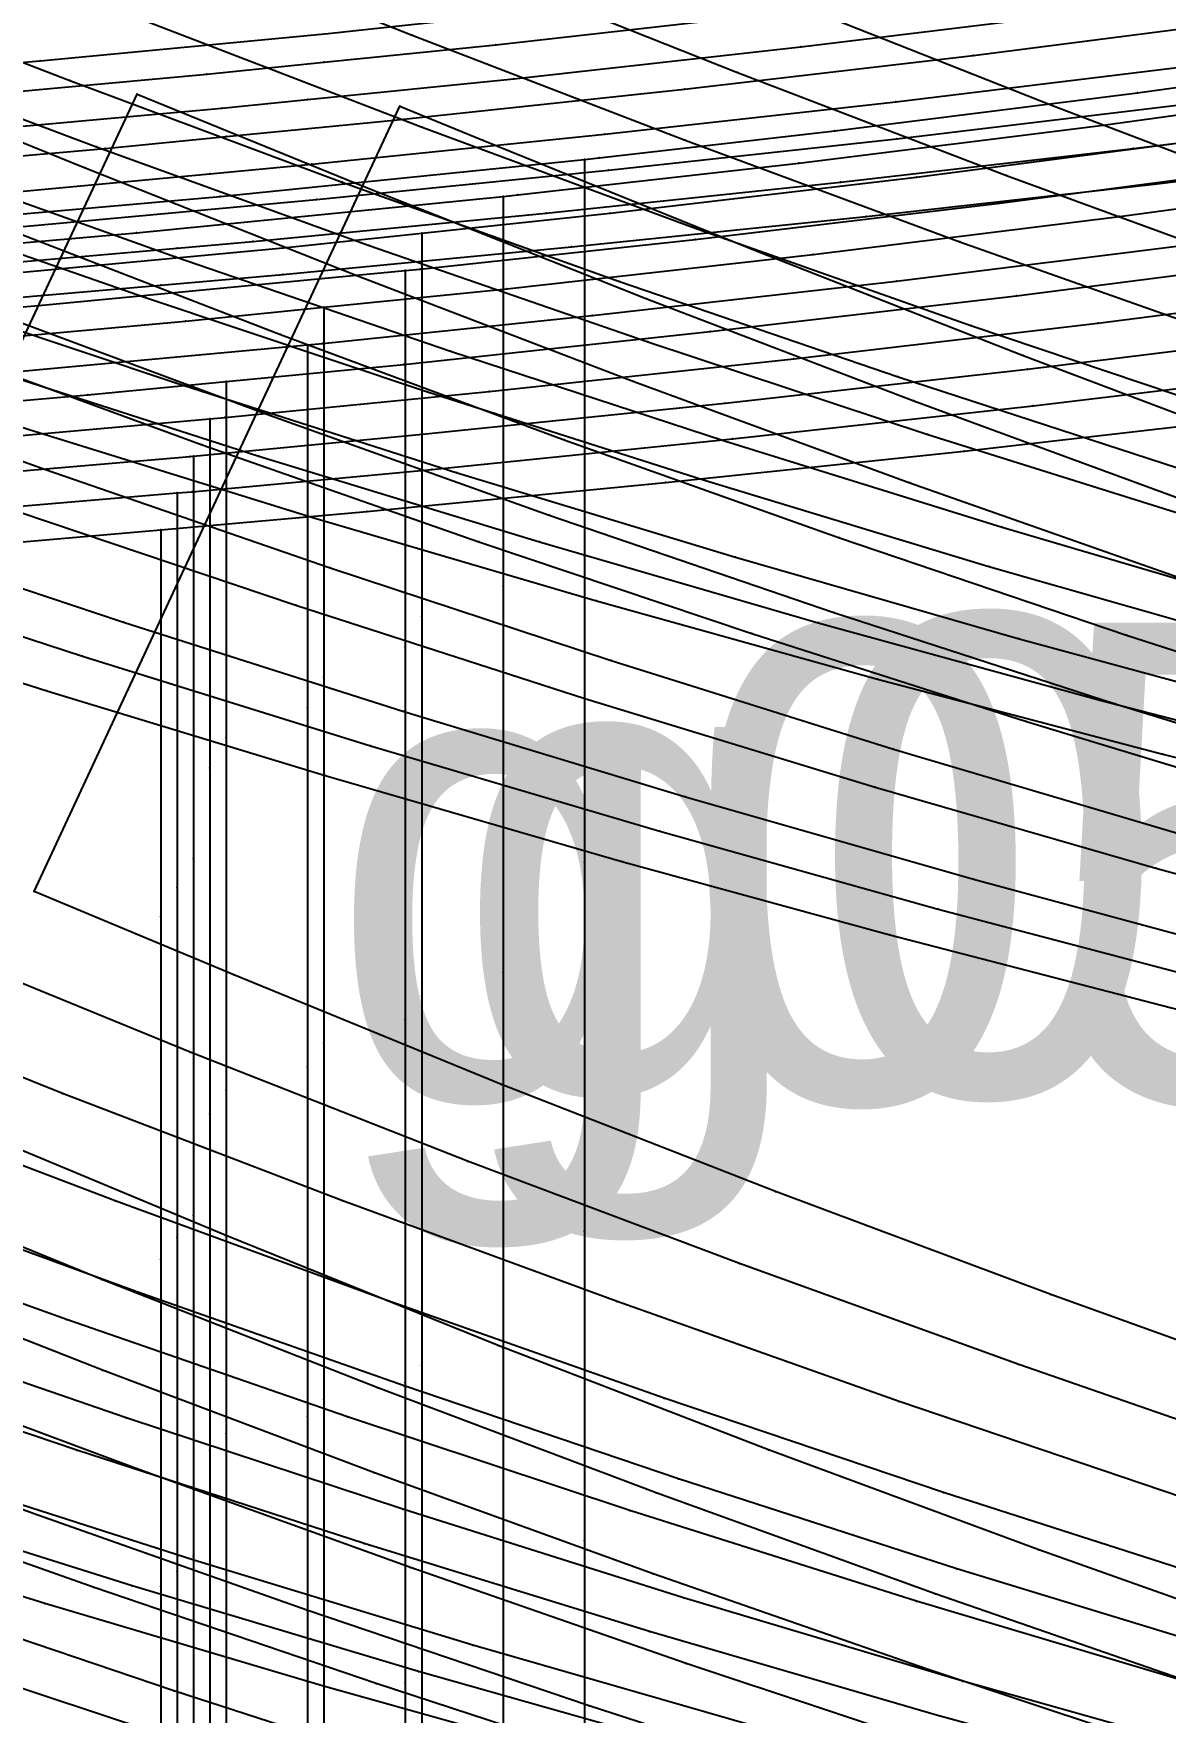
# Model space of a CAD drawing. Extents: x -2408 to 1029, y -526 to 2095.
# Drawn here: x -1223.9 to -1164.9, y 873.6 to 961 of the extents above; entities that cross this region are included whole.
import ezdxf

# ---------------------------------------------------------------- set-up
doc = ezdxf.new("R2010")
doc.units = 0
doc.layers.add('TEXT', color=7, linetype='Continuous')

# ---------------------------------------------------------------- blocks, each defined once
blk = doc.blocks.new(' -30')
at = {"layer": '1'}
for points in [[(-456.380685, 942.648381), (-471.413172, 945.853884), (-486.126893, 949.211862), (-500.740444, 952.800437), (-514.771686, 956.508654), (-528.17532, 960.30917), (-541.314227, 964.2933), (-555.126614, 968.744174), (-569.740519, 973.715217), (-583.957737, 978.779047), (-598.040026, 983.991041), (-612.121741, 989.420042), (-626.341554, 995.162423), (-640.271813, 1000.969188), (-641.211014, 1001.363602), (-641.658173, 1001.552505), (-654.491313, 1006.952368), (-668.314998, 1012.789888), (-682.332241, 1018.726726)], [(-679.579468, 1093.386078), (-667.869601, 1088.545558), (-654.06588, 1082.849141), (-639.93417, 1077.027273), (-625.924078, 1071.266404), (-611.86985, 1065.500565), (-611.588666, 1065.385221), (-597.443729, 1059.626624), (-583.237913, 1054.002719), (-568.963569, 1048.571729), (-554.477005, 1043.307707), (-540.595629, 1038.515472), (-526.819442, 1034.017483), (-512.781143, 1029.702996), (-499.233961, 1025.797675), (-485.569411, 1022.114168), (-471.326372, 1018.533474), (-456.453895, 1015.055786)], [(-755.587754, 514.53757), (-740.004881, 515.575884), (-725.109999, 516.660635), (-710.060669, 517.858357), (-700.953445, 518.651848), (-694.602526, 519.205145), (-679.573415, 520.634586), (-664.211764, 522.223971), (-649.208861, 523.906612), (-633.890515, 525.762597), (-618.92051, 527.71629), (-603.661537, 529.855638), (-588.732149, 532.098872), (-573.547297, 534.538566), (-558.667414, 537.089756), (-543.569914, 539.84678), (-528.749644, 542.724333), (-513.751022, 545.815439), (-499.001795, 549.037525), (-484.120965, 552.4791), (-469.455603, 556.064147), (-454.548477, 559.909352), (-439.976174, 563.854919), (-425.180316, 568.021698)]]:
    blk.add_lwpolyline(points, dxfattribs=at)
at = {"layer": '14'}
for points in [[(-569.19848, 986.9827), (-583.328373, 992.069288), (-597.67518, 997.436942), (-611.940886, 1003.014693), (-625.885646, 1008.720417), (-636.292, 1013.072281), (-636.292076, 1013.072281), (-636.295509, 1013.064804), (-630.680852, 1025.118075), (-624.11852, 1039.205766), (-617.238503, 1053.975449), (-617.238503, 1053.975449), (-612.923028, 1052.206039), (-598.88844, 1046.521615), (-584.771804, 1040.976659), (-570.602837, 1035.635222)], [(-754.70663, 501.86791), (-739.121791, 502.906618), (-723.540754, 504.043561), (-707.963877, 505.289216), (-700.953674, 505.907516), (-690.233514, 506.852994), (-674.668702, 508.362386), (-659.113786, 510.004054), (-643.571804, 511.782803), (-628.045945, 513.703415), (-612.539267, 515.770694), (-597.054901, 517.989429), (-581.59598, 520.364412), (-566.165581, 522.900442), (-550.766837, 525.602311), (-535.40286, 528.474811), (-520.076764, 531.522738), (-504.791664, 534.750885), (-489.550692, 538.164042), (-474.356923, 541.76701), (-457.184765, 546.089388), (-442.170355, 550.084343), (-423.963504, 555.161139)]]:
    blk.add_lwpolyline(points, dxfattribs=at)
at = {"layer": '2'}
for p in [(-617.238503, 1053.975449), (-636.295509, 1013.064804), (-700.953674, 505.879898)]:
    blk.add_point(p, dxfattribs=at)
at = {"layer": '3'}
for p in [(-617.238503, 1053.975449), (-583.237913, 1054.002719), (-612.923028, 1052.206039), (-598.88844, 1046.521615), (-584.771804, 1040.976659), (-624.11852, 1039.205766), (-630.680852, 1025.118075), (-636.292076, 1013.072281), (-636.292, 1013.072281), (-625.885646, 1008.720417), (-611.940886, 1003.014693), (-597.67518, 997.436942), (-626.341554, 995.162423), (-583.328373, 992.069288), (-612.121741, 989.420042), (-598.040026, 983.991041), (-583.957737, 978.779047), (-649.208861, 523.906612), (-664.211764, 522.223971), (-679.573415, 520.634586), (-700.953445, 518.651848), (-694.602526, 519.205145), (-659.113786, 510.004054), (-674.668702, 508.362386), (-690.233514, 506.852994), (-700.953674, 505.907516), (-700.95409, 485.75853), (-700.954458, 467.90115), (-700.95481, 450.86053)]:
    blk.add_point(p, dxfattribs=at)
at = {"layer": '4'}
for p in [(-617.238503, 1053.975449), (-636.292076, 1013.072281), (-636.292, 1013.072281), (-700.953445, 518.651848), (-700.953674, 505.907516)]:
    blk.add_point(p, dxfattribs=at)
at = {"layer": '8'}
blk.add_lwpolyline([(-700.953674, 505.879898), (-700.95409, 485.75853), (-700.954458, 467.90115), (-700.95481, 450.86053), (-700.955198, 432.063291), (-700.955609, 412.148189), (-700.955925, 396.86254), (-700.956241, 381.576891), (-700.956551, 366.560706), (-700.956946, 347.424119), (-700.957308, 329.884465), (-700.957624, 314.580517), (-700.957934, 299.567665), (-700.958176, 287.845173)], dxfattribs=at)
blk = doc.blocks.new(' -31')
at = {"layer": '1'}
for points in [[(-459.532115, 940.276712), (-474.660789, 943.4037), (-489.745621, 946.738157), (-504.847878, 950.31615), (-519.244453, 953.981276), (-532.483017, 957.599548), (-546.168244, 961.610386), (-560.347986, 966.041115), (-574.789409, 970.814433), (-589.384613, 975.878556), (-603.910771, 981.136811), (-618.413336, 986.593646), (-632.792547, 992.241055), (-647.2214, 998.153363), (-654.896774, 1001.350937), (-655.374374, 1001.552124), (-661.462179, 1004.089911), (-675.439672, 1009.920464)], [(-684.443539, 1089.388082), (-670.463003, 1083.716957), (-656.360988, 1077.995136), (-642.183125, 1072.240988), (-627.845906, 1066.420292), (-625.584259, 1065.503998), (-613.746049, 1060.708056), (-599.681805, 1055.117577), (-585.652809, 1049.748903), (-571.206755, 1044.459492), (-557.023991, 1039.506951), (-542.763744, 1034.782492), (-528.823948, 1030.427511), (-514.984809, 1026.370767), (-501.077872, 1022.551755), (-486.319582, 1018.766292), (-471.709232, 1015.275), (-456.738543, 1011.946158)], [(-758.116349, 516.287186), (-742.795393, 517.30299), (-727.473822, 518.418899), (-712.168084, 519.644329), (-700.953445, 520.630684), (-697.019179, 520.976708), (-681.735315, 522.450025), (-666.410157, 524.062346), (-651.154775, 525.806184), (-635.87252, 527.696718), (-620.652663, 529.727222), (-605.429271, 531.910601), (-590.252871, 534.244037), (-575.102924, 536.734785), (-559.979017, 539.387488), (-544.915761, 542.200264), (-529.85457, 545.188645), (-514.889655, 548.337808), (-499.902464, 551.677656), (-484.878721, 555.219943), (-469.97898, 558.931053), (-455.304402, 562.781466), (-440.500104, 566.855428), (-425.978798, 571.006232)]]:
    blk.add_lwpolyline(points, dxfattribs=at)
at = {"layer": '14'}
for points in [[(-570.71022, 982.841463), (-585.017713, 987.808352), (-599.562903, 993.069454), (-613.740031, 998.398511), (-628.18245, 1004.075581), (-642.195981, 1009.819267), (-650.007172, 1013.071976), (-650.008011, 1013.072281), (-650.01152, 1013.064804), (-644.396845, 1025.118088), (-637.834502, 1039.205775), (-630.954475, 1053.975449), (-630.954475, 1053.975449), (-619.60841, 1049.367727), (-604.405046, 1043.328069), (-590.492016, 1038.00261), (-575.830816, 1032.625574)], [(-751.145262, 504.010178), (-735.457216, 505.09101), (-719.773885, 506.280497), (-700.953674, 507.871628), (-700.177085, 507.937295), (-687.689191, 509.100768), (-672.025619, 510.684444), (-656.373484, 512.409613), (-640.73598, 514.280458), (-625.116259, 516.301159), (-609.517494, 518.475899), (-593.942802, 520.808865), (-578.395356, 523.304239), (-562.878326, 525.966201), (-547.394831, 528.798939), (-531.94806, 531.806631), (-516.541131, 534.993468), (-501.177216, 538.363629), (-485.859486, 541.921293), (-470.59106, 545.670651), (-454.24103, 549.918212), (-439.194003, 554.031898), (-424.584246, 558.187979)]]:
    blk.add_lwpolyline(points, dxfattribs=at)
at = {"layer": '2'}
for p in [(-630.954475, 1053.975449), (-700.953674, 507.861099)]:
    blk.add_point(p, dxfattribs=at)
at = {"layer": '3'}
for p in [(-599.681805, 1055.117577), (-630.954475, 1053.975449), (-619.60841, 1049.367727), (-585.652809, 1049.748903), (-604.405046, 1043.328069), (-590.492016, 1038.00261), (-628.18245, 1004.075581), (-613.740031, 998.398511), (-599.562903, 993.069454), (-632.792547, 992.241055), (-585.017713, 987.808352), (-618.413336, 986.593646), (-603.910771, 981.136811), (-589.384613, 975.878556), (-651.154775, 525.806184), (-666.410157, 524.062346), (-681.735315, 522.450025), (-700.953445, 520.630684), (-697.019179, 520.976708), (-656.373484, 512.409613), (-672.025619, 510.684444), (-687.689191, 509.100768), (-700.953674, 507.871628), (-700.177085, 507.937295), (-700.95409, 487.322493), (-700.954458, 469.094819), (-700.95481, 451.700844)]:
    blk.add_point(p, dxfattribs=at)
at = {"layer": '4'}
for p in [(-630.954475, 1053.975449), (-700.953445, 520.630684), (-700.953674, 507.871628)]:
    blk.add_point(p, dxfattribs=at)
at = {"layer": '8'}
blk.add_lwpolyline([(-700.953674, 507.861099), (-700.95409, 487.322493), (-700.954458, 469.094819), (-700.95481, 451.700844), (-700.955198, 432.513816), (-700.955609, 412.185753), (-700.955925, 396.583138), (-700.956241, 380.980522), (-700.956551, 365.652977), (-700.956946, 346.119563), (-700.957308, 328.216197), (-700.957624, 312.5949), (-700.957934, 297.270754), (-700.958176, 285.305176)], dxfattribs=at)
blk = doc.blocks.new(' -32')
at = {"layer": '1'}
for points in [[(-460.159516, 937.459765), (-475.329718, 940.46866), (-490.438671, 943.667962), (-505.246509, 947.01138), (-520.259273, 950.641022), (-534.100492, 954.235688), (-547.398689, 957.94196), (-561.10481, 962.021127), (-575.21923, 966.479684), (-589.872546, 971.357826), (-604.079493, 976.298572), (-618.600649, 981.556692), (-632.775872, 986.905142), (-647.150864, 992.551079), (-661.282531, 998.311466), (-668.593979, 1001.343155), (-669.090958, 1001.550827), (-675.427455, 1004.179622)], [(-687.265026, 1084.930202), (-673.055463, 1079.170648), (-658.93014, 1073.45126), (-644.837136, 1067.74143), (-639.300995, 1065.502472), (-630.70928, 1062.02776), (-616.644344, 1056.437097), (-602.420716, 1050.965794), (-588.118334, 1045.680245), (-573.747795, 1040.606701), (-559.068408, 1035.682334), (-545.043277, 1031.231598), (-530.997716, 1027.033209), (-516.828136, 1023.064414), (-502.083988, 1019.204649), (-487.435628, 1015.624979), (-472.576951, 1012.237316), (-457.608885, 1009.059582)], [(-755.449849, 518.364112), (-740.200043, 519.403976), (-724.875012, 520.5571), (-709.642093, 521.821944), (-700.953445, 522.616844), (-694.557722, 523.201933), (-679.348956, 524.72913), (-664.318127, 526.376323), (-649.139851, 528.182656), (-634.150362, 530.111492), (-619.009776, 532.210167), (-604.077291, 534.432251), (-588.982202, 536.836607), (-574.121179, 539.363382), (-559.080352, 542.086794), (-544.303937, 544.929842), (-529.327109, 547.985798), (-514.646935, 551.156349), (-499.744754, 554.557768), (-484.923849, 558.130065), (-470.109178, 561.89478), (-455.145661, 565.896072), (-440.426945, 570.019091), (-425.752029, 574.287012)]]:
    blk.add_lwpolyline(points, dxfattribs=at)
at = {"layer": '14'}
for points in [[(-576.51792, 980.265068), (-591.27833, 985.269421), (-605.969177, 990.474472), (-620.29887, 995.744541), (-634.852344, 1001.321915), (-649.071391, 1007.024441), (-663.723526, 1013.072052), (-663.723984, 1013.072281), (-663.727493, 1013.064804), (-658.112836, 1025.118075), (-651.550504, 1039.205766), (-644.670486, 1053.975449), (-644.670486, 1053.975449), (-633.682431, 1049.535537), (-619.437093, 1043.890796), (-605.102571, 1038.402861), (-590.719169, 1033.118414), (-576.037771, 1027.966365)], [(-752.441914, 505.833632), (-736.649247, 506.927273), (-720.862112, 508.136939), (-701.136794, 509.830549), (-700.953674, 509.847908), (-689.034821, 510.978725), (-673.269923, 512.604379), (-657.517396, 514.379515), (-641.780503, 516.307703), (-626.062394, 518.392526), (-610.366238, 520.637565), (-594.69526, 523.046393), (-579.05261, 525.622594), (-563.441513, 528.369741), (-547.865121, 531.291418), (-532.326638, 534.391201), (-516.829273, 537.672665), (-501.376174, 541.139395), (-485.970568, 544.794962), (-470.615604, 548.642953), (-455.067111, 552.753933), (-439.921329, 556.958915), (-425.203463, 561.209014)]]:
    blk.add_lwpolyline(points, dxfattribs=at)
at = {"layer": '2'}
blk.add_point((-700.953674, 509.8423), dxfattribs=at)
at = {"layer": '3'}
for p in [(-616.644344, 1056.437097), (-602.420716, 1050.965794), (-633.682431, 1049.535537), (-588.118334, 1045.680245), (-619.437093, 1043.890796), (-605.102571, 1038.402861), (-590.719169, 1033.118414), (-634.852344, 1001.321915), (-620.29887, 995.744541), (-605.969177, 990.474472), (-632.775872, 986.905142), (-591.27833, 985.269421), (-618.600649, 981.556692), (-604.079493, 976.298572), (-589.872546, 971.357826), (-664.318127, 526.376323), (-679.348956, 524.72913), (-694.557722, 523.201933), (-700.953445, 522.616844), (-657.517396, 514.379515), (-673.269923, 512.604379), (-689.034821, 510.978725), (-701.136794, 509.830549), (-700.953674, 509.847908), (-700.95409, 488.886455), (-700.954458, 470.288488), (-700.95481, 452.541158)]:
    blk.add_point(p, dxfattribs=at)
at = {"layer": '4'}
for p in [(-700.953445, 522.616844), (-700.953674, 509.847908)]:
    blk.add_point(p, dxfattribs=at)
at = {"layer": '8'}
blk.add_lwpolyline([(-700.953674, 509.8423), (-700.95409, 488.886455), (-700.954458, 470.288488), (-700.95481, 452.541158), (-700.955198, 432.964349), (-700.955505, 417.481348), (-700.95582, 401.624134), (-700.956136, 385.673368), (-700.956448, 369.909708), (-700.956751, 354.613812), (-700.957132, 335.431994), (-700.957472, 318.245988), (-700.95776, 303.721027), (-700.958064, 288.378354), (-700.958176, 282.765179)], dxfattribs=at)
blk = doc.blocks.new(' -33')
at = {"layer": '1'}
for points in [[(-350.97037, 919.079392), (-366.083953, 920.720249), (-381.084554, 922.504128), (-396.161124, 924.456386), (-411.471937, 926.602703), (-426.503549, 928.875255), (-441.778957, 931.360131), (-456.754608, 933.976534), (-471.712141, 936.776142), (-486.620633, 939.751851), (-501.61909, 942.930526), (-516.447879, 946.280897), (-531.000714, 949.809138), (-545.149032, 953.489389), (-559.232663, 957.409186), (-573.264929, 961.57915), (-587.762905, 966.154363), (-602.382815, 971.016992), (-616.743148, 976.006816), (-631.099971, 981.177403), (-645.33917, 986.503052), (-659.78629, 992.156968), (-673.873731, 997.871882), (-682.281036, 1001.3311)], [(-686.520609, 1079.009714), (-672.478486, 1073.343472), (-658.55008, 1067.725314), (-653.016129, 1065.504227), (-644.215077, 1061.971907), (-630.250052, 1056.444661), (-616.147939, 1051.025013), (-602.056997, 1045.826686), (-587.562063, 1040.709532), (-573.327678, 1035.917621), (-558.893429, 1031.312961), (-544.508707, 1026.990242), (-530.053215, 1022.909332), (-515.614479, 1019.090436), (-501.034262, 1015.485179), (-486.29486, 1012.079323), (-471.613833, 1008.90997), (-456.773973, 1005.9222)], [(-756.925237, 520.177889), (-741.610167, 521.224263), (-726.15143, 522.395236), (-710.854329, 523.679415), (-700.953445, 524.59877), (-695.654133, 525.09081), (-680.382994, 526.653011), (-665.228335, 528.349747), (-649.990129, 530.206271), (-634.87659, 532.200036), (-619.678619, 534.361611), (-604.621843, 536.66174), (-589.472142, 539.139281), (-574.486704, 541.754952), (-559.394069, 544.55936), (-544.493424, 547.499871), (-529.467563, 550.642369), (-514.66381, 553.916632), (-499.714941, 557.407314), (-485.140691, 560.995245), (-470.280658, 564.846675), (-455.354853, 568.910384), (-440.591216, 573.115335), (-425.866914, 577.467939)]]:
    blk.add_lwpolyline(points, dxfattribs=at)
at = {"layer": '14'}
for points in [[(-352.823161, 932.039735), (-368.0077, 933.724612), (-383.25396, 935.577225), (-398.165327, 937.546163), (-413.369318, 939.71775), (-428.236572, 942.007384), (-443.388669, 944.516945), (-457.925801, 947.099433), (-473.668786, 950.09661), (-488.719117, 953.158344), (-503.428249, 956.33899), (-518.394975, 959.792511), (-532.655752, 963.323), (-546.027894, 966.87797), (-560.157262, 970.903811), (-574.216292, 975.171093), (-588.977959, 979.915293), (-603.527283, 984.834254), (-618.011682, 989.94154), (-632.130203, 995.1012), (-646.486415, 1000.558219), (-660.505987, 1006.127055), (-674.718011, 1011.948869)], [(-677.443466, 1013.064804), (-671.828808, 1025.118075), (-665.266477, 1039.205766), (-658.386459, 1053.975449), (-658.386459, 1053.975449), (-652.191684, 1051.478388), (-637.534459, 1045.648573), (-623.530547, 1040.239618), (-608.744363, 1034.744457), (-594.398171, 1029.637681), (-579.459447, 1024.567432), (-564.441276, 1019.737663), (-550.099897, 1015.387705), (-535.462015, 1011.219998), (-520.981388, 1007.357533), (-505.674581, 1003.539426), (-491.046937, 1000.129719), (-475.633167, 996.775693), (-460.701531, 993.748809)], [(-751.815062, 507.786767), (-735.918776, 508.906176), (-720.029071, 510.150113), (-700.953674, 511.831245), (-700.177126, 511.899686), (-686.40693, 513.252232), (-670.544437, 514.956992), (-654.69599, 516.820569), (-638.864855, 518.845875), (-623.05426, 521.035824), (-607.26745, 523.393327), (-591.507635, 525.921302), (-575.778022, 528.622667), (-560.081877, 531.500329), (-544.422408, 534.557207), (-528.802823, 537.79622), (-513.226389, 541.220273), (-497.696293, 544.83229), (-482.215802, 548.635178), (-466.788106, 552.631858), (-452.056865, 556.645528), (-436.889886, 560.966422), (-422.215828, 565.304088)]]:
    blk.add_lwpolyline(points, dxfattribs=at)
at = {"layer": '2'}
blk.add_point((-700.953674, 511.823502), dxfattribs=at)
at = {"layer": '3'}
for p in [(-616.147939, 1051.025013), (-602.056997, 1045.826686), (-587.562063, 1040.709532), (-623.530547, 1040.239618), (-608.744363, 1034.744457), (-594.398171, 1029.637681), (-579.459447, 1024.567432), (-632.130203, 995.1012), (-618.011682, 989.94154), (-603.527283, 984.834254), (-631.099971, 981.177403), (-588.977959, 979.915293), (-616.743148, 976.006816), (-602.382815, 971.016992), (-665.228335, 528.349747), (-680.382994, 526.653011), (-695.654133, 525.09081), (-700.953445, 524.59877), (-654.69599, 516.820569), (-670.544437, 514.956992), (-686.40693, 513.252232), (-700.953674, 511.831245), (-700.177126, 511.899686), (-700.954028, 493.650369), (-700.954378, 475.636261), (-700.954718, 458.108068)]:
    blk.add_point(p, dxfattribs=at)
at = {"layer": '4'}
for p in [(-700.953445, 524.59877), (-700.953674, 511.831245)]:
    blk.add_point(p, dxfattribs=at)
at = {"layer": '8'}
blk.add_lwpolyline([(-700.953674, 511.823502), (-700.954028, 493.650369), (-700.954378, 475.636261), (-700.954718, 458.108068), (-700.955099, 438.544343), (-700.955402, 422.943899), (-700.955714, 406.866367), (-700.95603, 390.598014), (-700.956345, 374.425076), (-700.956652, 358.633801), (-700.956946, 343.510434), (-700.957308, 324.879663), (-700.957624, 308.623679), (-700.957934, 292.676912), (-700.958176, 280.225182)], dxfattribs=at)
blk = doc.blocks.new(' -34')
at = {"layer": '1'}
for points in [[(-353.6053, 917.214317), (-368.932109, 918.831197), (-384.361803, 920.619104), (-399.514214, 922.532332), (-414.904185, 924.635162), (-430.255784, 926.898214), (-445.596956, 929.331986), (-460.683874, 931.902477), (-475.964371, 934.69203), (-490.718995, 937.562037), (-505.93053, 940.705243), (-520.913507, 944.004726), (-536.03449, 947.564893), (-550.517715, 951.218091), (-564.581737, 955.018842), (-578.356641, 958.999216), (-592.684289, 963.396074), (-607.461636, 968.182291), (-622.171485, 973.173693), (-636.435727, 978.203608), (-651.027226, 983.531141), (-665.113804, 988.889181), (-679.549962, 994.62091)], [(-677.364565, 1069.766371), (-666.730804, 1065.507126), (-663.102734, 1064.053879), (-648.836733, 1058.391212), (-634.525842, 1052.844457), (-620.337866, 1047.54854), (-605.886402, 1042.376982), (-591.365894, 1037.408624), (-576.770702, 1032.658443), (-562.376413, 1028.227201), (-547.633795, 1023.955926), (-533.087103, 1020.006571), (-518.211241, 1016.225169), (-503.479326, 1012.719649), (-488.455408, 1009.376619), (-473.427378, 1006.255243), (-458.358386, 1003.338106), (-443.416867, 1000.646085), (-428.162378, 998.094321), (-412.994413, 995.745823), (-397.799861, 993.576451), (-382.722518, 991.598754), (-367.483907, 989.763779), (-352.346175, 988.095232)], [(-752.648256, 522.367472), (-737.469475, 523.44814), (-722.384569, 524.641285), (-707.267001, 525.968982), (-700.953445, 526.583061), (-692.206002, 527.43393), (-677.079541, 529.053574), (-662.050227, 530.814204), (-647.039377, 532.7259), (-631.96861, 534.801667), (-617.000187, 537.021439), (-601.984106, 539.409805), (-587.066038, 541.945993), (-572.11953, 544.653666), (-557.260277, 547.514416), (-542.397202, 550.548084), (-527.605879, 553.741685), (-512.839007, 557.107352), (-498.125376, 560.641724), (-483.576454, 564.319484), (-468.950999, 568.203136), (-454.080786, 572.34349), (-439.550443, 576.567813), (-425.142597, 580.902553)]]:
    blk.add_lwpolyline(points, dxfattribs=at)
at = {"layer": '14'}
for points in [[(-352.016187, 929.816011), (-366.944987, 931.389015), (-381.939821, 933.119888), (-397.27343, 935.047198), (-412.229932, 937.082629), (-427.164444, 939.273587), (-442.431576, 941.683226), (-457.313958, 944.204658), (-472.240801, 946.912364), (-487.059718, 949.781816), (-502.20366, 952.901265), (-516.950874, 956.128368), (-531.651047, 959.561811), (-546.292898, 963.232399), (-560.020345, 966.931315), (-573.867632, 970.917508), (-588.30422, 975.33142), (-602.811568, 980.016268), (-617.108707, 984.856855), (-631.029806, 989.757501), (-645.856265, 995.162899), (-659.969788, 1000.515376), (-674.380798, 1006.222042), (-688.357245, 1011.922673)], [(-678.982526, 1039.205766), (-672.102509, 1053.975449), (-672.102509, 1053.975449), (-667.232527, 1052.020667), (-652.905865, 1046.33417), (-638.502068, 1040.769044), (-624.057153, 1035.389493), (-609.541973, 1030.201112), (-594.718427, 1025.138568), (-580.056483, 1020.377516), (-565.320814, 1015.85095), (-551.061635, 1011.727243), (-536.184332, 1007.689938), (-521.243705, 1003.892537), (-506.213477, 1000.316958), (-491.16683, 996.969381), (-476.075008, 993.833413), (-460.689771, 990.853934)], [(-756.150905, 509.406422), (-740.148737, 510.51483), (-724.15393, 511.752442), (-708.167216, 513.132865), (-700.953674, 513.827705), (-691.711907, 514.717917), (-675.745384, 516.42358), (-659.793142, 518.29591), (-643.858401, 520.337165), (-627.944424, 522.549602), (-612.054453, 524.93548), (-596.191784, 527.49705), (-580.359642, 530.236575), (-564.561326, 533.156303), (-548.800057, 536.258498), (-533.079135, 539.545409), (-517.401782, 543.0193), (-501.771298, 546.682419), (-486.190923, 550.537026), (-470.663901, 554.585382), (-452.853805, 559.489822), (-437.587211, 563.90455), (-422.804921, 568.338224)]]:
    blk.add_lwpolyline(points, dxfattribs=at)
at = {"layer": '2'}
blk.add_point((-700.953674, 513.804703), dxfattribs=at)
at = {"layer": '3'}
for p in [(-634.525842, 1052.844457), (-620.337866, 1047.54854), (-605.886402, 1042.376982), (-591.365894, 1037.408624), (-624.057153, 1035.389493), (-609.541973, 1030.201112), (-594.718427, 1025.138568), (-580.056483, 1020.377516), (-631.029806, 989.757501), (-617.108707, 984.856855), (-602.811568, 980.016268), (-588.30422, 975.33142), (-622.171485, 973.173693), (-607.461636, 968.182291), (-662.050227, 530.814204), (-677.079541, 529.053574), (-692.206002, 527.43393), (-700.953445, 526.583061), (-707.267001, 525.968982), (-659.793142, 518.29591), (-675.745384, 516.42358), (-691.711907, 514.717917), (-700.953674, 513.827705), (-708.167216, 513.132865), (-700.954028, 495.276801), (-700.954378, 476.91103), (-700.954718, 459.040651)]:
    blk.add_point(p, dxfattribs=at)
at = {"layer": '4'}
for p in [(-700.953445, 526.583061), (-700.953674, 513.827705)]:
    blk.add_point(p, dxfattribs=at)
at = {"layer": '8'}
blk.add_lwpolyline([(-700.953674, 513.804703), (-700.954028, 495.276801), (-700.954378, 476.91103), (-700.954718, 459.040651), (-700.955099, 439.09501), (-700.955402, 423.190017), (-700.955714, 406.798633), (-700.95603, 390.212692), (-700.956345, 373.72403), (-700.956652, 357.62448), (-700.956946, 342.205879), (-700.957308, 323.211396), (-700.957624, 306.638075), (-700.957934, 290.379991), (-700.958176, 277.685184)], dxfattribs=at)
blk = doc.blocks.new(' -35')
at = {"layer": '1'}
for points in [[(-352.936288, 915.03769), (-368.320668, 916.584044), (-383.469333, 918.256894), (-398.82035, 920.106373), (-413.806398, 922.061178), (-429.117689, 924.214545), (-444.394414, 926.525972), (-459.656309, 929.005658), (-474.652752, 931.615779), (-489.854663, 934.440074), (-505.039792, 937.44282), (-520.171583, 940.621769), (-535.139632, 943.962219), (-550.179271, 947.552343), (-564.687605, 951.275287), (-579.084588, 955.230128), (-593.413641, 959.423363), (-607.946936, 963.933398), (-622.645994, 968.730844), (-637.340933, 973.733531), (-651.917128, 978.892163), (-666.263816, 984.163044), (-680.707805, 989.680632)], [(-680.315526, 1065.453364), (-666.027462, 1059.779977), (-651.611507, 1054.176305), (-637.219311, 1048.772205), (-623.014092, 1043.64081), (-608.486627, 1038.611402), (-593.903747, 1033.795453), (-579.233857, 1029.197618), (-564.815979, 1024.932485), (-550.004161, 1020.814638), (-535.091265, 1016.927293), (-520.156573, 1013.280597), (-505.140233, 1009.847361), (-490.106811, 1006.632035), (-475.259847, 1003.664375), (-460.147052, 1000.845864), (-444.90543, 998.200456), (-429.727847, 995.754904), (-414.685584, 993.510281), (-399.456029, 991.412919), (-384.066255, 989.465779), (-368.795335, 987.694646), (-353.40563, 986.063434)], [(-765.424873, 523.432438), (-750.408314, 524.423039), (-735.401972, 525.525264), (-720.402648, 526.751485), (-705.415099, 528.113438), (-700.953445, 528.563385), (-690.21272, 529.646569), (-675.255575, 531.309469), (-660.259363, 533.132611), (-645.339638, 535.103503), (-630.382527, 537.238837), (-615.507591, 539.523215), (-600.604739, 541.975184), (-585.782302, 544.578682), (-570.948097, 547.351505), (-556.186379, 550.279823), (-541.434487, 553.377812)]]:
    blk.add_lwpolyline(points, dxfattribs=at)
at = {"layer": '14'}
for points in [[(-353.718078, 927.869738), (-369.051616, 929.432836), (-384.453565, 931.157466), (-399.50526, 932.993672), (-414.870026, 935.023422), (-430.212965, 937.211806), (-445.20275, 939.511353), (-460.495367, 942.028679), (-475.834789, 944.735337), (-491.0641, 947.608372), (-506.25921, 950.66034), (-521.098031, 953.822349), (-536.213614, 957.25268), (-551.27341, 960.91653), (-565.396014, 964.608791), (-579.64267, 968.598995), (-594.495935, 973.029855), (-609.422368, 977.744659), (-624.13107, 982.628705), (-638.776166, 987.69986), (-653.040461, 992.815067), (-667.56699, 998.217291), (-681.748244, 1003.716345)], [(-685.818481, 1053.975449), (-673.835528, 1049.204201), (-659.857225, 1043.739088), (-645.797305, 1038.406831), (-631.700723, 1033.253456), (-617.297163, 1028.197277), (-603.067458, 1023.419731), (-588.770455, 1018.847618), (-574.405683, 1014.494099), (-559.735662, 1010.305546), (-545.238088, 1006.416427), (-530.682767, 1002.74819), (-516.041644, 999.283883), (-501.388954, 996.031184), (-486.694518, 992.974543), (-471.702526, 990.058182), (-456.93501, 987.376325), (-442.117374, 984.86758), (-427.290984, 982.5327), (-412.439514, 980.364073), (-397.273336, 978.319749), (-382.378851, 976.471969), (-367.445227, 974.769211), (-352.516082, 973.21241)], [(-767.744919, 510.564776), (-751.833447, 511.594504), (-735.929458, 512.746984), (-720.033737, 514.036355), (-700.953674, 515.790672), (-700.177104, 515.862091), (-686.131963, 517.310616), (-670.270165, 519.108084), (-654.424583, 521.07714), (-638.598425, 523.21932), (-622.794787, 525.536175), (-607.016895, 528.029239), (-591.2679, 530.700055), (-575.550973, 533.550165), (-559.869285, 536.58111), (-544.226004, 539.794431), (-528.624284, 543.191674), (-513.067332, 546.774372), (-497.558298, 550.54407), (-482.100355, 554.50231), (-466.696671, 558.650632), (-451.818854, 562.854263), (-436.681701, 567.316264)]]:
    blk.add_lwpolyline(points, dxfattribs=at)
at = {"layer": '2'}
blk.add_point((-700.953674, 515.785904), dxfattribs=at)
at = {"layer": '3'}
for p in [(-637.219311, 1048.772205), (-623.014092, 1043.64081), (-608.486627, 1038.611402), (-593.903747, 1033.795453), (-631.700723, 1033.253456), (-617.297163, 1028.197277), (-603.067458, 1023.419731), (-588.770455, 1018.847618), (-638.776166, 987.69986), (-624.13107, 982.628705), (-609.422368, 977.744659), (-637.340933, 973.733531), (-594.495935, 973.029855), (-622.645994, 968.730844), (-675.255575, 531.309469), (-690.21272, 529.646569), (-700.953445, 528.563385), (-705.415099, 528.113438), (-670.270165, 519.108084), (-686.131963, 517.310616), (-700.953674, 515.790672), (-700.177104, 515.862091), (-700.954028, 496.90323), (-700.954378, 478.185792), (-700.954718, 459.973234)]:
    blk.add_point(p, dxfattribs=at)
at = {"layer": '4'}
for p in [(-700.953445, 528.563385), (-700.953674, 515.790672)]:
    blk.add_point(p, dxfattribs=at)
at = {"layer": '8'}
blk.add_lwpolyline([(-700.953674, 515.785904), (-700.954028, 496.90323), (-700.954378, 478.185792), (-700.954718, 459.973234), (-700.955099, 439.645677), (-700.955402, 423.436136), (-700.955714, 406.73088), (-700.95603, 389.827352), (-700.956345, 373.022984), (-700.956652, 356.61516), (-700.956946, 340.901323), (-700.957221, 326.178895), (-700.95755, 308.605239), (-700.957822, 294.027856), (-700.958098, 279.321955), (-700.958176, 275.145187)], dxfattribs=at)
blk = doc.blocks.new(' -36')
at = {"layer": '1'}
for points in [[(-351.102485, 912.786098), (-366.083714, 914.209209), (-381.443946, 915.813289), (-396.395733, 917.519407), (-411.829852, 919.429536), (-426.746109, 921.42217), (-441.971365, 923.609247), (-456.844676, 925.900884), (-472.038766, 928.406724), (-486.859441, 931.017239), (-501.714928, 933.803816), (-516.474197, 936.74178), (-531.401999, 939.886106), (-546.088026, 943.170944), (-560.933354, 946.717948), (-575.51271, 950.448781), (-589.957954, 954.406344), (-604.404219, 958.623304), (-618.897854, 963.098694), (-633.213269, 967.739666), (-647.673371, 972.626913), (-661.873992, 977.607779), (-676.349423, 982.865193), (-690.433545, 988.167029)], [(-689.919197, 1063.823327), (-675.825793, 1058.274928), (-661.477151, 1052.75744), (-647.277517, 1047.486629), (-633.11935, 1042.429324), (-618.791001, 1037.518718), (-604.521144, 1032.846354), (-590.059062, 1028.344219), (-575.426927, 1024.038162), (-560.829603, 1019.996645), (-545.966284, 1016.130939), (-531.252118, 1012.538117), (-516.291325, 1009.110718), (-501.482581, 1005.93041), (-486.698475, 1002.956437), (-471.81323, 1000.156063), (-456.631721, 997.491414), (-441.683669, 995.04864), (-426.706675, 992.775231), (-411.707759, 990.66733), (-396.37825, 988.68024), (-381.338483, 986.887665), (-366.022177, 985.21425), (-350.950072, 983.715811)], [(-767.800844, 525.183498), (-752.693251, 526.172578), (-737.527572, 527.283292), (-722.438094, 528.518808), (-707.060918, 529.926364), (-700.953445, 530.549164), (-691.998971, 531.462283), (-676.88921, 533.164435), (-661.863402, 535.020842), (-646.858475, 537.039082), (-631.804615, 539.230203), (-616.847109, 541.574136), (-601.845353, 544.094194), (-586.943159, 546.767415), (-572.00838, 549.618569), (-557.169704, 552.624434), (-542.316224, 555.808685), (-527.549605, 559.150774), (-512.790974, 562.669375), (-498.105339, 566.350984), (-483.388795, 570.225281), (-468.793992, 574.252445), (-453.947079, 578.537024), (-439.448087, 582.895372)]]:
    blk.add_lwpolyline(points, dxfattribs=at)
at = {"layer": '14'}
for points in [[(-352.393684, 925.655253), (-367.415536, 927.106656), (-382.509987, 928.707891), (-397.588718, 930.452938), (-413.025949, 932.390924), (-428.067692, 934.42966), (-442.750242, 936.567781), (-458.461796, 939.023666), (-473.43249, 941.532095), (-488.453137, 944.221019), (-503.363575, 947.064247), (-517.912664, 950.005968), (-533.463402, 953.339242), (-548.262858, 956.720712), (-563.008501, 960.325957), (-577.495392, 964.129015), (-592.109715, 968.236476), (-606.655787, 972.581535), (-621.283972, 977.194614), (-635.695682, 981.960896), (-650.048226, 986.902204), (-664.694738, 992.121262), (-678.93506, 997.378161)], [(-683.234201, 1047.528873), (-668.828007, 1041.963218), (-654.388899, 1036.565905), (-639.884626, 1031.34536), (-625.064302, 1026.229331), (-610.423134, 1021.40198), (-595.712985, 1016.789458), (-580.110424, 1012.168741), (-565.841012, 1008.193847), (-550.928137, 1004.28606), (-535.95808, 1000.602625), (-520.901936, 997.126341), (-505.835526, 993.865124), (-490.727628, 990.803336), (-475.315196, 987.885057), (-460.134892, 985.204572), (-444.904269, 982.700276), (-429.665737, 980.373182), (-414.402498, 978.215735), (-398.816805, 976.185844), (-383.511129, 974.354146), (-368.166007, 972.669229), (-352.826267, 971.136628)], [(-756.171388, 513.20618), (-740.161033, 514.345097), (-724.159783, 515.62533), (-708.168603, 517.0618), (-700.953674, 517.789421), (-691.430898, 518.749796), (-675.464664, 520.544407), (-659.514897, 522.518978), (-643.584793, 524.674377), (-627.677549, 527.011471), (-611.796363, 529.531125), (-595.944414, 532.23421), (-580.124937, 535.121586), (-564.34111, 538.194123), (-548.59613, 541.452686), (-532.893195, 544.898144), (-517.235502, 548.531362), (-501.626248, 552.353208), (-486.068632, 556.364546), (-470.56585, 560.566246), (-452.610645, 565.692518), (-437.374367, 570.249362)]]:
    blk.add_lwpolyline(points, dxfattribs=at)
at = {"layer": '2'}
blk.add_point((-700.953674, 517.767105), dxfattribs=at)
at = {"layer": '3'}
for p in [(-633.11935, 1042.429324), (-618.791001, 1037.518718), (-604.521144, 1032.846354), (-639.884626, 1031.34536), (-590.059062, 1028.344219), (-625.064302, 1026.229331), (-610.423134, 1021.40198), (-595.712985, 1016.789458), (-635.695682, 981.960896), (-621.283972, 977.194614), (-606.655787, 972.581535), (-592.109715, 968.236476), (-633.213269, 967.739666), (-691.998971, 531.462283), (-707.060918, 529.926364), (-700.953445, 530.549164), (-659.514897, 522.518978), (-675.464664, 520.544407), (-691.430898, 518.749796), (-700.953674, 517.789421), (-708.168603, 517.0618), (-700.954028, 498.52966), (-700.954378, 479.460557), (-700.954718, 460.90582)]:
    blk.add_point(p, dxfattribs=at)
at = {"layer": '4'}
for p in [(-700.953445, 530.549164), (-700.953674, 517.789421)]:
    blk.add_point(p, dxfattribs=at)
at = {"layer": '8'}
blk.add_lwpolyline([(-700.953674, 517.767105), (-700.954028, 498.52966), (-700.954378, 479.460557), (-700.954718, 460.90582), (-700.955099, 440.196339), (-700.955402, 423.682258), (-700.955714, 406.66315), (-700.95603, 389.442035), (-700.956345, 372.321923), (-700.956652, 355.605825), (-700.956946, 339.596753), (-700.957221, 324.597717), (-700.95755, 306.693891), (-700.957822, 291.84263), (-700.958098, 276.860416), (-700.958176, 272.605171)], dxfattribs=at)
blk = doc.blocks.new(' -37')
at = {"layer": '1'}
for points in [[(-368.222294, 912.301225), (-383.573767, 913.858021), (-398.842883, 915.550035), (-414.151465, 917.391644), (-429.319369, 919.362242), (-444.589947, 921.496176), (-459.458358, 923.7234), (-474.683193, 926.162767), (-489.518295, 928.701425), (-504.686977, 931.4682), (-519.353713, 934.30624), (-534.946434, 937.500046), (-549.536998, 940.671178), (-565.043626, 944.260929), (-579.719997, 947.898719), (-594.142438, 951.72686), (-608.849022, 955.888202), (-623.617591, 960.320251), (-638.286424, 964.958592), (-652.924611, 969.802679), (-667.209652, 974.709338), (-681.741429, 979.865051), (-695.873955, 985.069032)], [(-696.377933, 1060.979036), (-681.952298, 1055.380489), (-667.660078, 1049.986986), (-653.116476, 1044.702242), (-638.756824, 1039.689667), (-624.082034, 1034.780541), (-609.641131, 1030.172545), (-594.830878, 1025.688203), (-580.212215, 1021.508686), (-565.268897, 1017.490239), (-550.459273, 1013.747483), (-535.403674, 1010.172676), (-520.526289, 1006.856372), (-505.379661, 1003.689983), (-490.376879, 1000.75322), (-475.155607, 997.96775), (-460.046476, 995.387627), (-444.764461, 992.957588), (-429.595527, 990.718866), (-414.263749, 988.626039), (-399.012783, 986.705536), (-383.641677, 984.924804), (-368.25393, 983.293401)], [(-764.989993, 527.251959), (-749.960015, 528.268938), (-734.980165, 529.405055), (-719.969659, 530.679731), (-704.972548, 532.103056), (-700.953445, 532.528), (-690.013251, 533.684673), (-675.05059, 535.433208), (-660.080198, 537.350328), (-645.159821, 539.428998), (-630.22631, 541.678579), (-615.355772, 544.088088), (-600.473925, 546.670138), (-585.660938, 549.411393), (-570.845236, 552.325627), (-556.097707, 555.399624), (-541.362303, 558.645732), (-526.688375, 562.053785), (-512.046931, 565.630714), (-497.454778, 569.373538), (-482.723423, 573.336234), (-468.222901, 577.419735), (-453.541508, 581.736397), (-439.135533, 586.141028)]]:
    blk.add_lwpolyline(points, dxfattribs=at)
at = {"layer": '14'}
for points in [[(-354.464864, 923.776227), (-369.96115, 925.231088), (-385.35464, 926.820901), (-400.821339, 928.566949), (-415.920977, 930.41601), (-431.351645, 932.455452), (-446.76127, 934.648276), (-461.801489, 936.944287), (-477.162716, 939.454594), (-492.576146, 942.148461), (-507.877097, 945.000931), (-523.145764, 948.02499), (-538.043217, 951.149056), (-553.237313, 954.534323), (-568.379553, 958.140841), (-583.259256, 961.944398), (-597.557565, 965.85972), (-612.502695, 970.21447), (-627.378426, 974.800606), (-642.339139, 979.649843), (-657.08287, 984.638499), (-671.428996, 989.667837), (-686.062971, 994.971475)], [(-689.955286, 1044.841239), (-675.135504, 1039.217935), (-660.278699, 1033.778931), (-645.35426, 1028.526784), (-630.939279, 1023.664606), (-615.877905, 1018.815825), (-600.745907, 1014.193047), (-586.139404, 1009.976964), (-570.870374, 1005.829338), (-555.538676, 1001.918483), (-540.150856, 998.234788), (-524.676906, 994.760917), (-509.194248, 991.505117), (-494.260561, 988.563888), (-478.701086, 985.698197), (-463.107879, 983.021274), (-447.464219, 980.523584), (-431.813528, 978.20646), (-416.701958, 976.136393), (-401.005905, 974.154058), (-385.290081, 972.331459), (-369.534435, 970.658148), (-353.784975, 969.144298)], [(-767.773341, 514.351399), (-751.852258, 515.403024), (-735.94025, 516.588398), (-720.038454, 517.92296), (-700.953674, 519.750137), (-700.177087, 519.824491), (-685.846882, 521.372746), (-669.986176, 523.263087), (-654.143923, 525.337697), (-638.323186, 527.596756), (-622.527142, 530.040428), (-606.758836, 532.668897), (-591.021388, 535.482334), (-575.317898, 538.480915), (-559.651488, 541.66481), (-544.02522, 545.034202), (-528.442214, 548.589263), (-512.905572, 552.330166), (-497.418413, 556.257082), (-481.983801, 560.370195), (-466.604857, 564.669676), (-451.575449, 569.067903), (-436.468919, 573.670386)]]:
    blk.add_lwpolyline(points, dxfattribs=at)
at = {"layer": '2'}
blk.add_point((-700.953674, 519.748306), dxfattribs=at)
at = {"layer": '3'}
for p in [(-638.756824, 1039.689667), (-624.082034, 1034.780541), (-609.641131, 1030.172545), (-594.830878, 1025.688203), (-630.939279, 1023.664606), (-615.877905, 1018.815825), (-600.745907, 1014.193047), (-586.139404, 1009.976964), (-642.339139, 979.649843), (-627.378426, 974.800606), (-612.502695, 970.21447), (-719.969659, 530.679731), (-669.986176, 523.263087), (-685.846882, 521.372746), (-700.953674, 519.750137), (-700.177087, 519.824491), (-720.038454, 517.92296), (-700.954028, 500.156092), (-700.954378, 480.735319), (-700.954718, 461.838403), (-700.955001, 446.185582)]:
    blk.add_point(p, dxfattribs=at)
at = {"layer": '4'}
blk.add_point((-700.953674, 519.750137), dxfattribs=at)
at = {"layer": '8'}
blk.add_lwpolyline([(-700.953674, 519.748306), (-700.954028, 500.156092), (-700.954378, 480.735319), (-700.954718, 461.838403), (-700.955001, 446.185582), (-700.955299, 429.606974), (-700.955609, 412.411159), (-700.955925, 394.906745), (-700.956241, 377.402331), (-700.956551, 360.206516), (-700.956849, 343.627916), (-700.957132, 327.975094), (-700.957472, 309.078169), (-700.95776, 293.107232), (-700.958026, 278.372579), (-700.958176, 270.065174)], dxfattribs=at)
blk = doc.blocks.new(' -38')
at = {"layer": '1'}
blk.add_lwpolyline([(-695.10222, 1055.193849), (-680.700302, 1049.789536), (-666.390865, 1044.60093), (-651.86658, 1039.534499), (-637.201431, 1034.63018), (-622.54811, 1029.949667), (-608.05136, 1025.548041), (-593.266315, 1021.301709), (-578.334457, 1017.259113), (-563.427684, 1013.462461), (-548.820473, 1009.960823), (-533.814773, 1006.576329), (-518.898563, 1003.415658), (-503.81131, 1000.416038), (-489.018966, 997.659611), (-473.865014, 995.017371), (-459.018791, 992.599587), (-443.810385, 990.291525), (-428.626441, 988.15345), (-413.372675, 986.16768), (-398.380012, 984.364779), (-383.091149, 982.670512), (-368.117008, 981.152869)], dxfattribs=at)
at = {"layer": '14'}
for points in [[(-367.016424, 922.846396), (-382.044767, 924.305899), (-397.150632, 925.910454), (-412.241476, 927.652133), (-427.710771, 929.582337), (-442.766392, 931.605115), (-458.197933, 933.830932), (-473.211022, 936.149782), (-488.199541, 938.621876), (-503.243807, 941.267241), (-518.17583, 944.058712), (-533.077899, 947.00955), (-548.345285, 950.207254), (-563.175652, 953.505247), (-577.957604, 957.010234), (-592.476624, 960.693889), (-607.137884, 964.67407), (-621.73458, 968.887432), (-636.267032, 973.317595), (-650.893257, 977.999417), (-665.30186, 982.811348), (-679.30642, 987.656541), (-694.327577, 993.023309)], [(-683.62422, 1037.330167), (-669.20928, 1032.125264), (-654.470625, 1027.004771), (-639.929006, 1022.161042), (-625.323363, 1017.51357), (-610.653421, 1013.074381), (-595.662161, 1008.783984), (-580.863962, 1004.792976), (-566.008692, 1001.018653), (-551.102029, 997.452711), (-536.112276, 994.078799), (-521.118183, 990.906521), (-505.200674, 987.750898), (-490.738192, 985.064912), (-475.639206, 982.437272), (-460.491044, 979.975138), (-445.337875, 977.680262), (-430.161493, 975.545388), (-414.648144, 973.527202), (-399.431742, 971.701881), (-384.198246, 970.019139), (-368.926756, 968.472011), (-353.664202, 967.07645)], [(-772.221034, 515.974682), (-756.19238, 517.006801), (-740.173581, 518.17605), (-724.165731, 519.498673), (-708.170037, 520.990903), (-700.953674, 521.751289), (-691.139858, 522.78543), (-675.174204, 524.669193), (-659.227311, 526.746114), (-643.302337, 529.015675), (-627.402405, 531.477358), (-611.530656, 534.130645), (-595.690192, 536.975024), (-579.884136, 540.009977), (-564.115589, 543.234994), (-548.387713, 546.649551), (-532.703591, 550.25314), (-517.066383, 554.045238), (-501.479173, 558.025336), (-485.94512, 562.192911), (-470.467309, 566.547455), (-452.362116, 571.900189), (-437.156952, 576.598504)]]:
    blk.add_lwpolyline(points, dxfattribs=at)
at = {"layer": '2'}
blk.add_point((-700.953674, 521.729507), dxfattribs=at)
at = {"layer": '3'}
for p in [(-637.201431, 1034.63018), (-622.54811, 1029.949667), (-608.05136, 1025.548041), (-639.929006, 1022.161042), (-593.266315, 1021.301709), (-625.323363, 1017.51357), (-610.653421, 1013.074381), (-595.662161, 1008.783984), (-636.267032, 973.317595), (-621.73458, 968.887432), (-675.174204, 524.669193), (-691.139858, 522.78543), (-700.953674, 521.751289), (-708.170037, 520.990903), (-700.954028, 501.782521), (-700.954378, 482.010081), (-700.954718, 462.770986), (-700.955001, 446.834736)]:
    blk.add_point(p, dxfattribs=at)
at = {"layer": '4'}
blk.add_point((-700.953674, 521.751289), dxfattribs=at)
at = {"layer": '8'}
blk.add_lwpolyline([(-700.953674, 521.729507), (-700.954028, 501.782521), (-700.954378, 482.010081), (-700.954718, 462.770986), (-700.955001, 446.834736), (-700.955299, 429.955916), (-700.955609, 412.448723), (-700.955925, 394.627342), (-700.956241, 376.805981), (-700.956551, 359.298787), (-700.956849, 342.419967), (-700.957132, 326.483707), (-700.957392, 311.804195), (-700.957694, 294.729498), (-700.957982, 278.448017), (-700.958176, 267.525177)], dxfattribs=at)
blk = doc.blocks.new(' -39')
at = {"layer": '1'}
blk.add_lwpolyline([(-694.621465, 1049.9073), (-680.25487, 1044.704049), (-665.92535, 1039.703311), (-651.438478, 1034.844798), (-636.958934, 1030.196749), (-622.347235, 1025.727268), (-607.829158, 1021.516035), (-593.092423, 1017.4779), (-578.563008, 1013.721235), (-563.717708, 1010.102746), (-548.604151, 1006.63477), (-533.668332, 1003.41051), (-518.760117, 1000.38472), (-503.750367, 997.524538), (-488.67564, 994.832284), (-473.604773, 992.314048), (-458.480938, 989.954475), (-443.359927, 987.757468), (-428.199633, 985.713765), (-413.037278, 983.82356), (-397.774347, 982.065886), (-382.579807, 980.454566), (-367.123919, 978.962105)], dxfattribs=at)
at = {"layer": '14'}
for points in [[(-369.899802, 921.031054), (-385.294686, 922.492053), (-400.769359, 924.101164), (-416.228944, 925.850726), (-431.304898, 927.694329), (-446.730073, 929.724091), (-462.135276, 931.900733), (-477.154961, 934.171595), (-492.514354, 936.651604), (-507.931686, 939.307875), (-523.234368, 942.114068), (-538.506829, 945.083742), (-553.393472, 948.142375), (-568.597582, 951.451346), (-583.754813, 954.965825), (-598.855704, 958.712109), (-613.682583, 962.652486), (-628.654201, 966.890039), (-643.560282, 971.353927), (-658.562591, 976.079333), (-673.340516, 980.944525), (-688.062694, 985.976099)], [(-690.153771, 1034.761476), (-675.345223, 1029.517459), (-661.080527, 1024.658558), (-646.145439, 1019.782596), (-631.144878, 1015.112238), (-616.078544, 1010.659798), (-601.574873, 1006.606813), (-586.383279, 1002.601867), (-571.135147, 998.816587), (-554.93492, 995.038613), (-540.454036, 991.863113), (-525.068648, 988.688356), (-510.266124, 985.819422), (-494.809999, 983.009908), (-479.322493, 980.377839), (-463.785503, 977.914225), (-448.244231, 975.621049), (-432.679961, 973.491027), (-417.688196, 971.592148), (-402.085336, 969.767782), (-386.442277, 968.085819), (-370.807059, 966.548447)], [(-767.802512, 518.138989), (-751.87145, 519.212373), (-735.951261, 520.430444), (-720.043173, 521.809958), (-700.953674, 523.709602), (-700.17713, 523.786888), (-685.551947, 525.438748), (-669.692615, 527.422143), (-653.854074, 529.602391), (-638.039346, 531.97831), (-622.25145, 534.548715), (-606.493406, 537.312422), (-590.768236, 540.268246), (-575.078939, 543.415006), (-559.428575, 546.751512), (-543.820144, 550.276583), (-528.256667, 553.989034), (-512.741165, 557.887681), (-497.276656, 561.971339), (-481.866162, 566.238825), (-466.512703, 570.688954), (-451.326761, 575.286543), (-436.251662, 580.028849)]]:
    blk.add_lwpolyline(points, dxfattribs=at)
at = {"layer": '2'}
blk.add_point((-700.953674, 523.710709), dxfattribs=at)
at = {"layer": '3'}
for p in [(-636.958934, 1030.196749), (-622.347235, 1025.727268), (-607.829158, 1021.516035), (-646.145439, 1019.782596), (-593.092423, 1017.4779), (-631.144878, 1015.112238), (-616.078544, 1010.659798), (-601.574873, 1006.606813), (-643.560282, 971.353927), (-628.654201, 966.890039), (-669.692615, 527.422143), (-685.551947, 525.438748), (-700.17713, 523.786888), (-700.953674, 523.709602), (-720.043173, 521.809958), (-700.954028, 503.40895), (-700.954378, 483.28485), (-700.954718, 463.703569), (-700.955001, 447.48388)]:
    blk.add_point(p, dxfattribs=at)
at = {"layer": '4'}
blk.add_point((-700.953674, 523.709602), dxfattribs=at)
at = {"layer": '8'}
blk.add_lwpolyline([(-700.953674, 523.710709), (-700.954028, 503.40895), (-700.954378, 483.28485), (-700.954718, 463.703569), (-700.955001, 447.48388), (-700.955299, 430.304858), (-700.955609, 412.486286), (-700.955925, 394.347959), (-700.956241, 376.209612), (-700.956551, 358.391039), (-700.956849, 341.212017), (-700.957132, 324.99232), (-700.957392, 310.051738), (-700.957694, 292.673349), (-700.957982, 276.102293), (-700.958176, 264.98518)], dxfattribs=at)
at = {"layer": 'TEXT', "color": 7}
blk.add_text('g05-39', height=25, dxfattribs=at).set_placement((-626.85, 996.89))
blk = doc.blocks.new(' -40')
at = {"layer": '1'}
blk.add_lwpolyline([(-696.748703, 1045.74392), (-682.263601, 1040.652458), (-667.618612, 1035.700451), (-653.013265, 1030.964924), (-638.183089, 1026.374451), (-623.453167, 1022.041528), (-608.814152, 1017.966122), (-593.964097, 1014.062397), (-579.060969, 1010.366265), (-564.247687, 1006.901154), (-549.253976, 1003.595558), (-534.087185, 1000.44865), (-519.017233, 997.509636), (-504.053926, 994.769193), (-488.921597, 992.170757), (-473.864017, 989.751068), (-458.680168, 987.473051), (-443.800501, 985.393607), (-428.574356, 983.418173), (-413.422716, 981.60052), (-398.162352, 979.909589), (-382.954434, 978.356849), (-367.666352, 976.938653)], dxfattribs=at)
at = {"layer": '14'}
for points in [[(-367.950069, 918.799705), (-383.018029, 920.154666), (-397.978815, 921.626812), (-413.022022, 923.23768), (-427.674827, 924.933175), (-443.47804, 926.902935), (-458.473322, 928.91115), (-473.864828, 931.117856), (-488.819894, 933.407924), (-503.751794, 935.843521), (-518.745305, 938.444687), (-533.624393, 941.182896), (-548.47564, 944.07202), (-563.714223, 947.200754), (-578.500073, 950.414068), (-593.242419, 953.818497), (-607.932947, 957.437126), (-623.118157, 961.438904), (-637.686866, 965.524383), (-652.19527, 969.820581), (-666.809009, 974.365372), (-681.198367, 979.039045), (-695.534872, 983.871909)], [(-695.47746, 1031.814563), (-681.166465, 1026.852444), (-666.52104, 1021.96988), (-652.091413, 1017.360854), (-637.602513, 1012.942418), (-622.14281, 1008.468421), (-608.176315, 1004.644886), (-593.512742, 1000.845936), (-578.799071, 997.245029), (-564.001127, 993.826102), (-549.201675, 990.600189), (-534.365017, 987.55214), (-519.199466, 984.621136), (-504.296689, 981.915421), (-489.365303, 979.371384), (-474.386271, 976.98072), (-459.40548, 974.746026), (-444.403343, 972.660415), (-429.049913, 970.679392), (-414.010709, 968.883692), (-398.955574, 967.222322), (-383.862224, 965.686938), (-368.779677, 964.287542)], [(-783.238726, 519.10833), (-767.39251, 520.059161), (-751.556569, 521.140797), (-735.732231, 522.370501), (-719.920937, 523.765525), (-700.953674, 525.689316), (-700.177162, 525.76809), (-687.898383, 527.172251), (-672.136136, 529.156786), (-656.395119, 531.342231), (-640.678323, 533.726746), (-624.988591, 536.308512), (-609.328915, 539.085687), (-593.702156, 542.05645), (-578.111249, 545.218969), (-562.559114, 548.571413), (-547.048665, 552.111953), (-531.582821, 555.838759), (-516.164499, 559.75), (-500.796617, 563.843848), (-485.482109, 568.118466), (-470.223856, 572.572035), (-454.075634, 577.498181), (-439.04859, 582.268428)]]:
    blk.add_lwpolyline(points, dxfattribs=at)
at = {"layer": '2'}
blk.add_point((-700.953674, 525.69191), dxfattribs=at)
at = {"layer": '3'}
for p in [(-638.183089, 1026.374451), (-623.453167, 1022.041528), (-608.814152, 1017.966122), (-652.091413, 1017.360854), (-593.964097, 1014.062397), (-637.602513, 1012.942418), (-622.14281, 1008.468421), (-608.176315, 1004.644886), (-652.19527, 969.820581), (-637.686866, 965.524383), (-672.136136, 529.156786), (-687.898383, 527.172251), (-700.953674, 525.689316), (-700.177162, 525.76809), (-719.920937, 523.765525), (-700.954028, 505.035382), (-700.9543, 489.088583), (-700.954629, 469.86405), (-700.954904, 453.758589)]:
    blk.add_point(p, dxfattribs=at)
at = {"layer": '4'}
blk.add_point((-700.953674, 525.689316), dxfattribs=at)
at = {"layer": '8'}
blk.add_lwpolyline([(-700.953674, 525.69191), (-700.954028, 505.035382), (-700.9543, 489.088583), (-700.954629, 469.86405), (-700.954904, 453.758589), (-700.955198, 436.568576), (-700.955505, 418.619392), (-700.95582, 400.236382), (-700.956136, 381.744936), (-700.956448, 363.470379), (-700.956751, 345.738095), (-700.95704, 328.873445), (-700.957308, 313.201809), (-700.957624, 294.724398), (-700.95788, 279.717548), (-700.958125, 265.40157), (-700.958176, 262.445183)], dxfattribs=at)
at = {"layer": 'TEXT', "color": 7}
blk.add_text('g05-40', height=25, dxfattribs=at).set_placement((-637.5, 995.91))

msp = doc.modelspace()

# ---------------------------------------------------------------- block references
at = {"layer": '1'}
for name, p in [(' -32', (-514.58038, 429.196867)), (' -30', (-516.281493, 429.297884)), (' -34', (-512.877729, 429.098086)), (' -33', (-513.729155, 429.147803)), (' -36', (-507.788996, 429.001375)), (' -35', (-508.640982, 429.051384)), (' -31', (-515.430888, 429.247568)), (' -37', (-503.551747, 428.953571)), (' -38', (-502.699294, 428.903101)), (' -39', (-498.461818, 428.854057)), (' -40', (-494.224148, 428.804325)), (' -39', (-575.170005, -91.15992)), (' -40', (-571.08619, -90.544825)), (' -38', (-579.253783, -91.775472)), (' -36', (-583.359915, -93.009197)), (' -32', (-587.506908, -95.474868)), (' -37', (-579.276546, -92.393365)), (' -34', (-587.46481, -94.242756)), (' -35', (-583.382004, -93.626476)), (' -33', (-587.486083, -94.859148)), (' -31', (-587.527219, -96.089244)), (' -30', (-587.547006, -96.703028))]:
    msp.add_blockref(name, p, dxfattribs=at)

doc.saveas('drawing.dxf')
